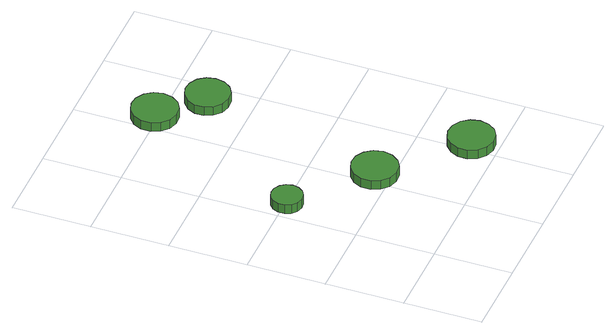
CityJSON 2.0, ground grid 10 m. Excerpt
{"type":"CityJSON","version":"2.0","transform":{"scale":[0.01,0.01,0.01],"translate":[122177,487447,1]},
"CityObjects":{
"tree1":{"type":"SolitaryVegetationObject","attributes":{"function":"something"},"geometry":[{"type":"MultiSurface","lod":"1","boundaries":[[[0,1,2,3,4,5,6,7,8,9,10,11,12,13,14]],[[15,16,17,18,19,20,21,22,23,24,25,26,27,28,29]],[[0,29,28,1]],[[1,28,27,2]],[[2,27,26,3]],[[3,26,25,4]],[[4,25,24,5]],[[5,24,23,6]],[[6,23,22,7]],[[7,22,21,8]],[[8,21,20,9]],[[9,20,19,10]],[[10,19,18,11]],[[11,18,17,12]],[[12,17,16,13]],[[13,16,15,14]],[[14,15,29,0]]]}]},
"tree2":{"type":"SolitaryVegetationObject","attributes":{"function":"something"},"geometry":[{"type":"MultiSurface","lod":"1","boundaries":[[[30,31,32,33,34,35,36,37,38,39,40,41,42,43,44]],[[45,46,47,48,49,50,51,52,53,54,55,56,57,58,59]],[[30,59,58,31]],[[31,58,57,32]],[[32,57,56,33]],[[33,56,55,34]],[[34,55,54,35]],[[35,54,53,36]],[[36,53,52,37]],[[37,52,51,38]],[[38,51,50,39]],[[39,50,49,40]],[[40,49,48,41]],[[41,48,47,42]],[[42,47,46,43]],[[43,46,45,44]],[[44,45,59,30]]]}]},
"tree3":{"type":"SolitaryVegetationObject","attributes":{"function":"something"},"geometry":[{"type":"MultiSurface","lod":"1","boundaries":[[[60,61,62,63,64,65,66,67,68,69,70,71,72,73,74]],[[75,76,77,78,79,80,81,82,83,84,85,86,87,88,89]],[[60,89,88,61]],[[61,88,87,62]],[[62,87,86,63]],[[63,86,85,64]],[[64,85,84,65]],[[65,84,83,66]],[[66,83,82,67]],[[67,82,81,68]],[[68,81,80,69]],[[69,80,79,70]],[[70,79,78,71]],[[71,78,77,72]],[[72,77,76,73]],[[73,76,75,74]],[[74,75,89,60]]]}]},
"tree4":{"type":"SolitaryVegetationObject","attributes":{"function":"something"},"geometry":[{"type":"MultiSurface","lod":"1","boundaries":[[[90,91,92,93,94,95,96,97,98,99,100,101,102,103,104]],[[105,106,107,108,109,110,111,112,113,114,115,116,117,118,119]],[[90,119,118,91]],[[91,118,117,92]],[[92,117,116,93]],[[93,116,115,94]],[[94,115,114,95]],[[95,114,113,96]],[[96,113,112,97]],[[97,112,111,98]],[[98,111,110,99]],[[99,110,109,100]],[[100,109,108,101]],[[101,108,107,102]],[[102,107,106,103]],[[103,106,105,104]],[[104,105,119,90]]]}]},
"tree5":{"type":"SolitaryVegetationObject","attributes":{"function":"something"},"geometry":[{"type":"MultiSurface","lod":"1","boundaries":[[[120,121,122,123,124,125,126,127,128,129,130,131,132,133,134]],[[135,136,137,138,139,140,141,142,143,144,145,146,147,148,149]],[[120,149,148,121]],[[121,148,147,122]],[[122,147,146,123]],[[123,146,145,124]],[[124,145,144,125]],[[125,144,143,126]],[[126,143,142,127]],[[127,142,141,128]],[[128,141,140,129]],[[129,140,139,130]],[[130,139,138,131]],[[131,138,137,132]],[[132,137,136,133]],[[133,136,135,134]],[[134,135,149,120]]]}]}
},
"vertices":[
[468,1987,138],[450,2068,138],[402,2135,138],[330,2176,138],[248,2185,138],[169,2160,138],[108,2104,138],[74,2029,138],[74,1946,138],[108,1870,138],[169,1815,138],[248,1789,138],[330,1798,138],[402,1839,138],[450,1906,138],[450,1906,9],[402,1839,9],[330,1798,9],[248,1789,9],[169,1815,9],[108,1870,9],[74,1946,9],[74,2029,9],[108,2104,9],[169,2160,9],[248,2185,9],[330,2176,9],[402,2135,9],[450,2068,9],[468,1987,9],
[1457,1214,138],[1431,1333,138],[1359,1432,138],[1253,1493,138],[1132,1506,138],[1015,1468,138],[925,1386,138],[875,1275,138],[875,1152,138],[925,1041,138],[1015,959,138],[1132,921,138],[1253,934,138],[1359,995,138],[1431,1094,138],[1431,1094,9],[1359,995,9],[1253,934,9],[1132,921,9],[1015,959,9],[925,1041,9],[875,1152,9],[875,1275,9],[925,1386,9],[1015,1468,9],[1132,1506,9],[1253,1493,9],[1359,1432,9],[1431,1333,9],[1457,1214,9],
[2418,350,139],[2392,470,139],[2321,569,139],[2215,630,139],[2093,643,139],[1977,605,139],[1886,523,139],[1836,412,139],[1836,289,139],[1886,178,139],[1977,96,139],[2093,58,139],[2215,71,139],[2321,132,139],[2392,231,139],[2392,231,10],[2321,132,10],[2215,71,10],[2093,58,10],[1977,96,10],[1886,178,10],[1836,289,10],[1836,412,10],[1886,523,10],[1977,605,10],[2093,643,10],[2215,630,10],[2321,569,10],[2392,470,10],[2418,350,10],
[1523,4050,149],[1498,4170,149],[1426,4269,149],[1320,4330,149],[1198,4343,149],[1082,4305,149],[991,4223,149],[941,4112,149],[941,3989,149],[991,3878,149],[1082,3796,149],[1198,3758,149],[1320,3771,149],[1426,3832,149],[1498,3931,149],[1498,3931,20],[1426,3832,20],[1320,3771,20],[1198,3758,20],[1082,3796,20],[991,3878,20],[941,3989,20],[941,4112,20],[991,4223,20],[1082,4305,20],[1198,4343,20],[1320,4330,20],[1426,4269,20],[1498,4170,20],[1523,4050,20],
[2011,3569,149],[1987,3683,149],[1918,3778,149],[1817,3836,149],[1700,3849,149],[1589,3812,149],[1502,3734,149],[1454,3627,149],[1454,3510,149],[1502,3403,149],[1589,3325,149],[1700,3289,149],[1817,3301,149],[1918,3359,149],[1987,3454,149],[1987,3454,20],[1918,3359,20],[1817,3301,20],[1700,3289,20],[1589,3325,20],[1502,3403,20],[1454,3510,20],[1454,3627,20],[1502,3734,20],[1589,3812,20],[1700,3849,20],[1817,3836,20],[1918,3778,20],[1987,3683,20],[2011,3569,20]
]}
